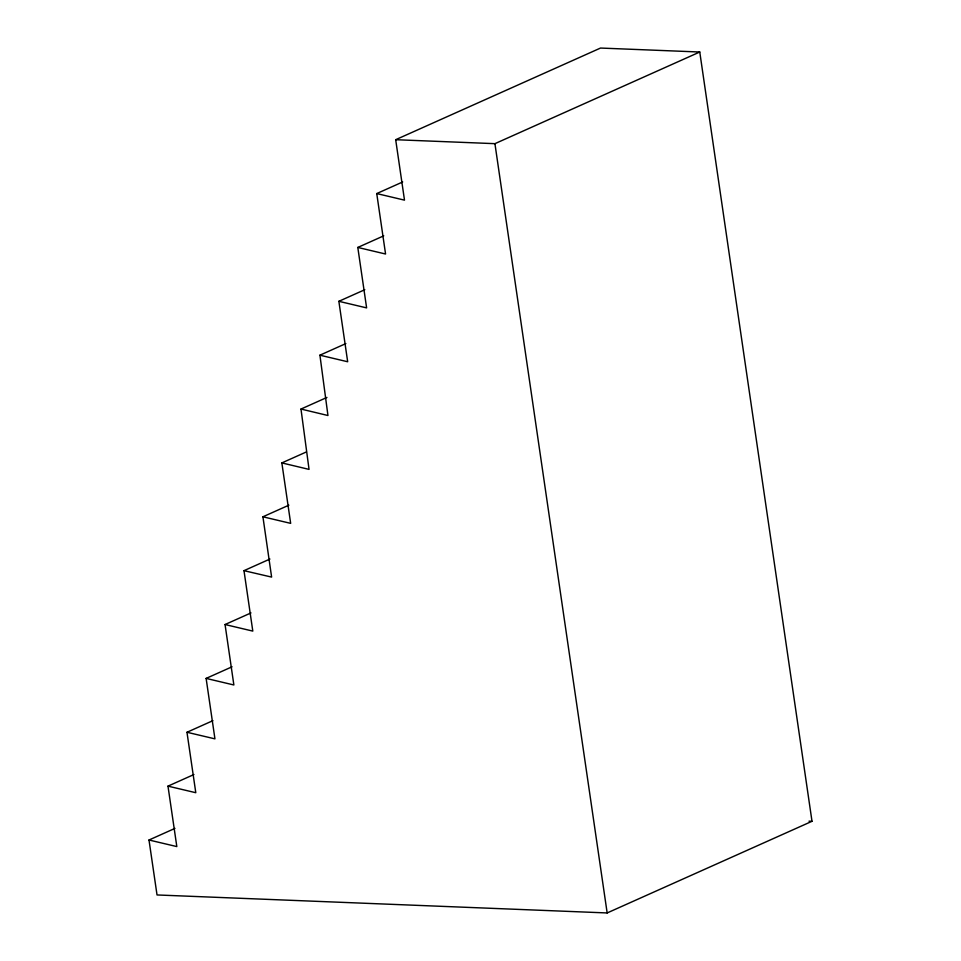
<?xml version="1.0" encoding="UTF-8"?>
<svg xmlns="http://www.w3.org/2000/svg" width="961" height="961" viewBox="0 0 961 961"><rect width="100%" height="100%" fill="white"/><g stroke="black" fill="none" stroke-linecap="round" stroke-linejoin="round"><path stroke-width="1.44" d="M149.003 840.01L176.824 846.581L167.983 786.134L195.792 792.705L186.975 732.27L214.94 738.853L206.122 678.406L233.871 684.977L225.054 624.53L252.803 631.101L243.986 570.666L271.615 577.093L262.918 516.79L290.666 523.361L281.849 462.914L309.046 469.388L300.985 409.05L327.953 415.512L319.917 355.186L347.678 361.756L338.861 301.31L366.621 307.892L357.804 247.445L385.565 254.016L376.748 193.569L404.497 200.14L395.68 139.705L600.517 48.05L699.764 52.014L811.997 821.295L607.16 912.95L157.027 894.955L149.003 840.01L174.95 828.394M376.748 193.569L402.695 181.965M395.68 139.705L494.927 143.669L699.764 52.014M357.804 247.445L383.751 235.829M338.861 301.31L364.808 289.705M319.917 355.186L345.864 343.582M300.985 409.05L326.932 397.446M281.849 462.914L306.427 451.922M262.918 516.79L288.865 505.186M243.986 570.666L269.933 559.05M225.054 624.53L251.001 612.926M206.122 678.406L232.069 666.79M186.975 732.27L212.922 720.654M167.983 786.134L193.93 774.53M809.006 821.174L811.997 821.295M494.927 143.669L607.16 912.95"/></g></svg>
